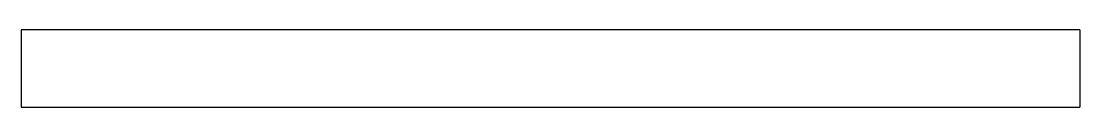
# Model space of a CAD drawing. Extents: x 301 to 1531, y 146 to 236.
import ezdxf

# ---------------------------------------------------------------- set-up
doc = ezdxf.new("R2010")
doc.units = 0
doc.layers.get('0').update_dxf_attribs({"linetype": 'CONTINUOUS'})

msp = doc.modelspace()

# ---------------------------------------------------------------- linework, layer by layer
for p, q in [((1530.7, 236), (300.7, 236)), ((300.7, 236), (300.7, 146)), ((1530.7, 236), (1530.7, 146)), ((300.7, 146), (1530.7, 146))]:
    msp.add_line(p, q)

doc.saveas('drawing.dxf')
